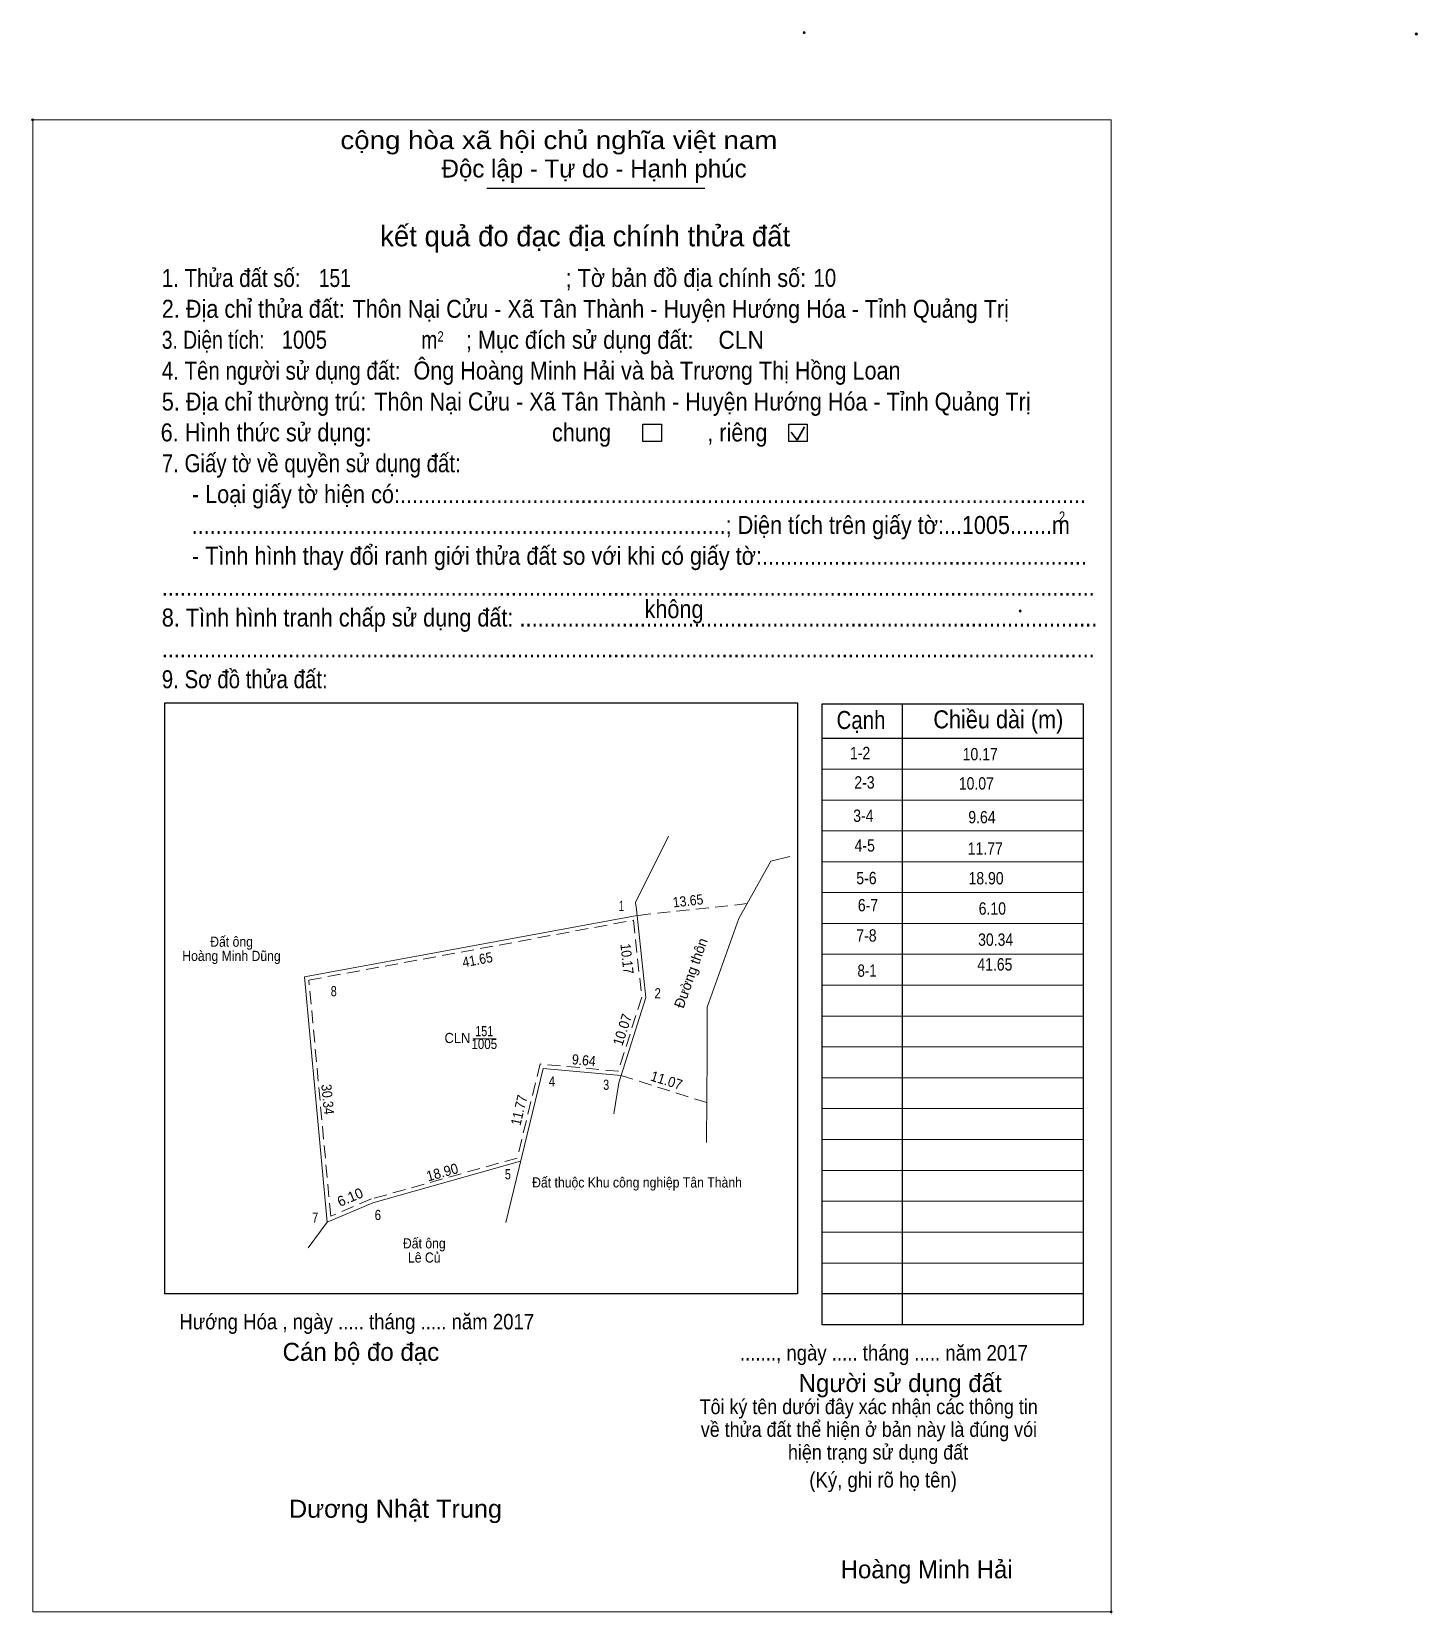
# Model space of a CAD drawing. Header units: metres. Extents: x 540420 to 541230, y 1835825 to 1836251.
# Drawn here: x 541055.9 to 541226.6, y 1835825.4 to 1836020.4 of the extents above; entities that cross this region are included whole.
import ezdxf
from ezdxf.enums import TextEntityAlignment as Align

# ---------------------------------------------------------------- set-up
doc = ezdxf.new("R2010")
doc.units = ezdxf.units.M
doc.header["$LTSCALE"] = 0.53
doc.header["$PDMODE"] = 32
doc.header["$PDSIZE"] = 0.265
doc.linetypes.add('DOTTED', pattern=[1.5, 0.3, -1.2])
doc.linetypes.add('MEDIUM_DASHED', pattern=[4.5, 3, -1.5])
for name, color, linetype, lineweight in [('1', 7, 'DOTTED', 13), ('10', 7, 'Continuous', 13), ('42', 7, 'Continuous', 13), ('6', 7, 'Continuous', 13), ('63', 7, 'Continuous', 13), ('7', 7, 'Continuous', 13)]:
    doc.layers.add(name, color=color, linetype=linetype, lineweight=lineweight)
doc.layers.add('30', color=7, linetype='Continuous')

msp = doc.modelspace()

# ---------------------------------------------------------------- linework, layer by layer
at = {"layer": '1', "linetype": 'MEDIUM_DASHED'}
msp.add_lwpolyline([(541130.08, 1835910.92), (541131.1, 1835901.45), (541128.21, 1835892.33), (541118.58, 1835893.22), (541115.76, 1835881.64), (541097.81, 1835876.6), (541092.79, 1835874.48), (541090.1, 1835903.55)], close=True, dxfattribs=at)
at = {"layer": '1', "linetype": 'Continuous'}
msp.add_lwpolyline([(541128.56, 1835891.8), (541118.96, 1835892.68), (541114.35, 1835873.7)], dxfattribs=at)
at = {"layer": '10'}
msp.add_line((541092.36, 1835873.75), (541090.01, 1835870.59), dxfattribs=at)
for points in [[(541092.36, 1835873.75), (541089.56, 1835903.96), (541130.52, 1835911.51)], [(541092.36, 1835873.75), (541097.98, 1835876.13), (541116.18, 1835881.24)]]:
    msp.add_lwpolyline(points, dxfattribs=at)
at = {"layer": '42'}
msp.add_line((541139.09, 1835883.55), (541139.14, 1835894.38), dxfattribs=at)
for points in [[(541130.44, 1835912.23), (541130.34, 1835913.11), (541134.41, 1835921.27)], [(541149.33, 1835918.79), (541147.02, 1835918.21), (541143.06, 1835911.13), (541139.16, 1835900.24), (541139.14, 1835894.38)], [(541127.65, 1835887.1), (541128.28, 1835890.91), (541131.61, 1835901.4), (541130.44, 1835912.23)]]:
    msp.add_lwpolyline(points, dxfattribs=at)
at = {"layer": '63', "linetype": 'MEDIUM_DASHED'}
for p, q in [((541144.09, 1835912.97), (541130.52, 1835911.51)), ((541139.11, 1835888.46), (541128.56, 1835891.8))]:
    msp.add_line(p, q, dxfattribs=at)
at = {"layer": '63'}
msp.add_line((541110.31, 1835896.34), (541113.15, 1835896.34), dxfattribs=at)
at = {"layer": '7', "lineweight": 25}
for p, q in [((541112.03, 1836001.07), (541138.89, 1836001.07)), ((541153.34, 1835861.11), (541153.34, 1835937.58)), ((541163.16, 1835937.58), (541163.16, 1835861.11)), ((541153.34, 1835933.34), (541185.46, 1835933.34)), ((541185.46, 1835864.91), (541153.34, 1835864.91)), ((541185.46, 1835861.11), (541153.34, 1835861.11))]:
    msp.add_line(p, q, dxfattribs=at)
at = {"layer": '7', "lineweight": 35}
for p, q in [((541150.25, 1835970.06), (541151.17, 1835971.7)), ((541149.5, 1835971.04), (541150.25, 1835970.06))]:
    msp.add_line(p, q, dxfattribs=at)
at = {"layer": '7'}
for p, q in [((541153.34, 1835929.54), (541185.46, 1835929.54)), ((541153.34, 1835925.73), (541185.46, 1835925.73)), ((541153.34, 1835921.93), (541185.46, 1835921.93)), ((541153.34, 1835918.13), (541185.46, 1835918.13)), ((541153.34, 1835914.33), (541185.46, 1835914.33)), ((541153.34, 1835910.53), (541185.46, 1835910.53)), ((541153.34, 1835906.73), (541185.46, 1835906.73)), ((541153.34, 1835902.92), (541185.46, 1835902.92)), ((541153.34, 1835899.12), (541185.46, 1835899.12)), ((541153.34, 1835895.32), (541185.46, 1835895.32)), ((541153.34, 1835891.52), (541185.46, 1835891.52)), ((541153.34, 1835887.72), (541185.46, 1835887.72)), ((541153.34, 1835883.92), (541185.46, 1835883.92)), ((541153.34, 1835880.11), (541185.46, 1835880.11)), ((541153.34, 1835876.31), (541185.46, 1835876.31)), ((541153.34, 1835872.51), (541185.46, 1835872.51)), ((541153.34, 1835868.71), (541185.46, 1835868.71)), ((541153.34, 1835864.91), (541185.46, 1835864.91))]:
    msp.add_line(p, q, dxfattribs=at)
msp.add_lwpolyline([(541056.08, 1836009.5), (541188.92, 1836009.5), (541188.92, 1835825.75), (541056.08, 1835825.75)], close=True, dxfattribs=at)
at = {"layer": '7', "lineweight": 25}
for points in [[(541131.25, 1835972.02), (541133.53, 1835972.02), (541133.53, 1835969.89), (541131.25, 1835969.89)], [(541149.2, 1835972.02), (541151.48, 1835972.02), (541151.48, 1835969.89), (541149.2, 1835969.89)], [(541072.37, 1835937.71), (541150.3, 1835937.71), (541150.3, 1835864.91), (541072.37, 1835864.91)]]:
    msp.add_lwpolyline(points, close=True, dxfattribs=at)
msp.add_lwpolyline([(541153.34, 1835937.58), (541185.46, 1835937.58), (541185.46, 1835861.11)], dxfattribs=at)
at = {"layer": '7'}
for p in [(541151.1, 1836020.23), (541226.51, 1836020.07), (541056.08, 1836009.5), (541177.71, 1835949.01), (541188.92, 1835825.75)]:
    msp.add_point(p, dxfattribs=at)

# ---------------------------------------------------------------- texts
at = {"layer": '1'}
for s, width, p in [('CLN', 0.95, (541108.395, 1835895.8)), ('151', 0.8, (541111.7, 1835896.64)), ('1005', 0.85, (541111.705, 1835895.07))]:
    msp.add_text(s, height=1.25, dxfattribs=dict(at, width=width)).set_placement(p, align=Align.CENTER)
for s, height, width, p in [('Hướng Hóa , ngày ..... tháng ..... năm 2017', 1.9, 0.9, (541074.14, 1835860.54)), ('Dương Nhật Trung', 2.215, 1.05, (541087.64, 1835837.34))]:
    msp.add_text(s, height=height, dxfattribs=dict(at, width=width)).set_placement(p)
msp.add_text('Hoàng Minh Hải', height=2.21, dxfattribs=at).set_placement((541155.6, 1835829.88))
at = {"layer": '30'}
for s, height, width, p in [('1-2', 1.52, 0.85, (541159.25, 1835930.76)), ('10.17', 1.52, 0.85, (541174.96, 1835930.62)), ('2-3', 1.52, 0.85, (541159.79, 1835927.14)), ('10.07', 1.52, 0.85, (541174.48, 1835927.02)), ('3-4', 1.52, 0.85, (541159.65, 1835923.04)), ('9.64', 1.52, 0.85, (541174.69, 1835922.86)), ('4-5', 1.521, 0.85, (541159.82, 1835919.38)), ('11.77', 1.52, 0.85, (541175.58, 1835919)), ('5-6', 1.52, 0.85, (541160.03, 1835915.36)), ('18.90', 1.52, 0.85, (541175.68, 1835915.34)), ('6-7', 1.52, 0.85, (541160.22, 1835912.02)), ('6.10', 1.52, 0.85, (541175.97, 1835911.61)), ('7-8', 1.52, 0.85, (541160.03, 1835908.29)), ('30.34', 1.52, 0.85, (541176.86, 1835907.78)), ('8-1', 1.52, 0.8, (541160.03, 1835903.96)), ('41.65', 1.52, 0.85, (541176.76, 1835904.73))]:
    msp.add_text(s, height=height, dxfattribs=dict(at, width=width)).set_placement(p, align=Align.RIGHT)
at = {"layer": '6'}
for s, width, p in [('CLN', 0.95, (541140.54, 1835981.3)), ('Ông Hoàng Minh Hải và bà Trương Thị Hồng Loan', 0.9, (541102.98, 1835977.52))]:
    msp.add_text(s, height=2.21, dxfattribs=dict(at, width=width)).set_placement(p)
at = {"layer": '63'}
for s, width, p in [(' 1', 0.75, (541128.95, 1835912.07)), (' 8', 0.8, (541093.53, 1835901.56)), (' 2', 0.85, (541133.46, 1835901.31)), (' 4', 0.85, (541120.44, 1835890.46)), (' 3', 0.8, (541127.09, 1835890.04)), (' 5', 0.8, (541114.98, 1835879.02)), (' 7', 0.8, (541091.25, 1835873.66)), (' 6', 0.85, (541098.99, 1835874))]:
    msp.add_text(s, height=1.25, dxfattribs=dict(at, width=width)).set_placement(p, align=Align.RIGHT)
for s, rotation, width, p in [('13.65', 6.141, 0.9, (541136.8681, 1835912.6988)), ('41.65', 10.444, 0.9, (541110.9817, 1835905.455)), ('10.17', 276.154, 0.9, (541128.6692, 1835906.112)), ('10.07', 72.375, 0.95, (541129.3107, 1835897.2508)), ('9.64', 354.763, 0.9, (541123.9129, 1835893.0668)), ('11.07', 342.433, 0.95, (541133.9714, 1835890.6112)), ('30.34', 275.295, 0.9, (541091.7931, 1835888.8027)), ('11.77', 76.341, 0.9, (541116.5987, 1835887.3874)), ('18.90', 15.683, 0.95, (541106.6961, 1835879.288))]:
    msp.add_text(s, height=1.25, rotation=rotation, dxfattribs=dict(at, width=width)).set_placement(p, align=Align.CENTER)
at = {"layer": '63', "width": 0.9}
for s, p in [('Đất ông', (541080.575, 1835907.66)), ('Hoàng Minh Dũng', (541080.565, 1835905.91)), ('Đất thuộc Khu công nghiệp Tân Thành', (541130.52, 1835878.01)), ('Đất ông', (541104.315, 1835870.51)), ('Lê Củ', (541104.31, 1835868.76))]:
    msp.add_text(s, height=1.25, dxfattribs=at).set_placement(p, align=Align.CENTER)
at = {"layer": '63'}
for s, rotation, p in [('Đường thôn', 70.296, (541137.7439, 1835904.2143)), ('6.10', 22.952, (541095.4213, 1835876.2427))]:
    msp.add_text(s, height=1.25, rotation=rotation, dxfattribs=at).set_placement(p, align=Align.CENTER)
at = {"layer": '7'}
for s, height, width, p in [('cộng hòa xã hội chủ nghĩa việt nam', 2.217, 1.15, (541093.98, 1836005.9)), ('1. Thửa đất số:', 2.217, 0.85, (541071.98, 1835988.92)), ('151', 2.21, 0.8, (541091.32, 1835988.92)), ('; Tờ bản đồ địa chính số:', 2.217, 0.9, (541121.72, 1835988.92)), ('10', 2.21, 0.85, (541152.26, 1835988.94)), ('2. Địa chỉ thửa đất:', 2.217, 0.9, (541071.98, 1835985.12)), ('Thôn Nại Cửu - Xã Tân Thành - Huyện Hướng Hóa - Tỉnh Quảng Trị', 2.21, 0.9, (541095.48, 1835985.12)), ('3. Diện tích:', 2.217, 0.8, (541071.98, 1835981.3)), ('1005', 2.21, 0.85, (541086.74, 1835981.32)), ('m', 2.217, 0.8, (541103.94, 1835981.3)), ('2', 1.267, 0.8, (541105.94, 1835982.2)), ('; Mục đích sử dụng đất:', 2.217, 0.9, (541109.44, 1835981.3)), ('4. Tên người sử dụng đất:', 2.217, 0.85, (541071.98, 1835977.5)), ('5. Địa chỉ thường trú:', 2.217, 0.9, (541071.98, 1835973.7)), ('Thôn Nại Cửu - Xã Tân Thành - Huyện Hướng Hóa - Tỉnh Quảng Trị', 2.21, 0.9, (541098.16, 1835973.7)), ('6. Hình thức sử dụng:', 2.217, 0.9, (541071.84, 1835969.9)), ('chung                , riêng', 2.217, 0.9, (541120.04, 1835969.9)), ('7. Giấy tờ về quyền sử dụng đất:', 2.217, 0.85, (541071.98, 1835966.1)), ('     - Loại giấy tờ hiện có:..................................................................................................................', 2.217, 0.9, (541071.98, 1835962.3)), ('     .........................................................................................; Diện tích trên giấy tờ:...1005.......m', 2.21, 0.9, (541071.98, 1835958.5)), ('2', 1.267, 0.8, (541182.5, 1835960)), ('     - Tình hình thay đổi ranh giới thửa đất so với khi có giấy tờ:......................................................', 2.217, 0.9, (541071.98, 1835954.7)), ('...........................................................................................................................................................', 2.217, 0.9, (541071.98, 1835950.9)), ('không', 2.218, 0.9, (541131.44, 1835948.14)), ('8. Tình hình tranh chấp sử dụng đất: ................................................................................................', 2.217, 0.9, (541071.98, 1835947.1)), ('9. Sơ đồ thửa đất:', 2.217, 0.85, (541071.98, 1835939.5)), ('...........................................................................................................................................................', 2.217, 0.9, (541071.98, 1835943.3)), ('Cạnh', 2.217, 0.85, (541155.1, 1835934.48)), ('Chiều dài (m)', 2.217, 0.9, (541167.02, 1835934.56)), ('......., ngày ..... tháng ..... năm 2017', 1.9, 0.9, (541143.2, 1835856.7)), ('(Ký, ghi rõ họ tên)', 1.901, 0.9, (541151.74, 1835841.06))]:
    msp.add_text(s, height=height, dxfattribs=dict(at, width=width)).set_placement(p)
for s, height, p in [('Độc lập - Tự do - Hạnh phúc', 2.217, (541106.44, 1836002.4)), ('Cán bộ đo đạc', 2.218, (541086.86, 1835856.66)), ('Người sử dụng đất', 2.217, (541150.42, 1835852.82))]:
    msp.add_text(s, height=height, dxfattribs=at).set_placement(p)
for s, height, p in [('kết quả đo đạc địa chính thửa đất', 2.534, (541124.13, 1835993.92)), ('.', 0.6337, (541188.9367, 1835825.44))]:
    msp.add_text(s, height=height, dxfattribs=at).set_placement(p, align=Align.CENTER)
at = {"layer": '7', "width": 0.9}
for s, p in [('Tôi ký tên dưới đây xác nhận các thông tin', (541159.06, 1835850.1)), ('về thửa đất thể hiện ở bản này là đúng vói', (541159.085, 1835847.3)), ('hiện trạng sử dụng đất', (541160.21, 1835844.5))]:
    msp.add_text(s, height=1.832, dxfattribs=at).set_placement(p, align=Align.CENTER)

doc.saveas('drawing.dxf')
